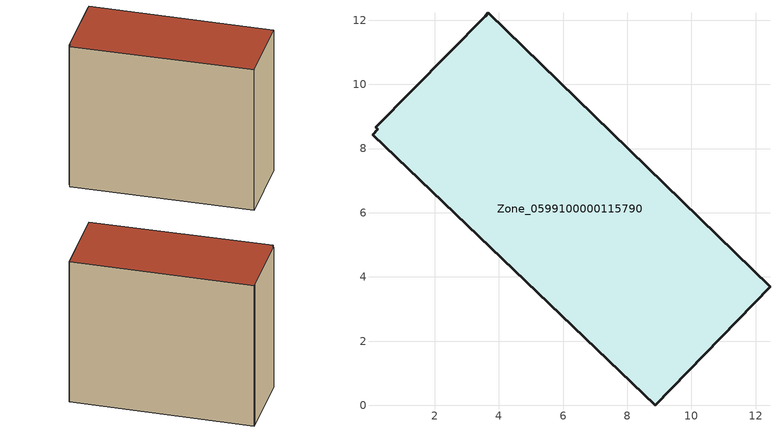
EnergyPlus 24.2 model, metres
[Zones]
Zone_0599100000115790
 floor ground (C_G): 3.57,12.13 3.67,12.24 12.45,3.69 8.88,0 0.06,8.43 0.23,8.6 0.17,8.66 z0
 wall outside (C_F): 12.45,3.69 3.67,12.24 3.57,12.13 0.17,8.66 0.23,8.6 0.06,8.43 8.88,0 12.45,3.69 z0:10.45
 roof outside (C_R): 3.67,12.24 3.57,12.13 0.17,8.66 0.23,8.6 0.06,8.43 8.88,0 12.45,3.69 z10.45
[BUILDING]
Pand.0599100000115790: North Axis=0; Terrain=City; Loads Convergence Tolerance Value=0.04; Temperature Convergence Tolerance Value=0.4; Solar Distribution=FullExterior; Maximum Number of Warmup Days=25; Minimum Number of Warmup Days=1
[Site:Location]
Rotterdam.The.Hague.AP_ZH_NLD Design_Conditions: Latitude=51.96; Longitude=4.45; Time Zone=1; Elevation=-4.5
[SITE:GROUNDTEMPERATURE:BUILDINGSURFACE]
18, 18, 18, 18, 18, 18, 18, 18, 18, 18, 18, 18
[MATERIAL] Thermal Absorptance=0.9; Solar Absorptance=0.7; Visible Absorptance=0.7
Name | Roughness | Thickness | Conductivity | Density | Specific Heat
G.TI.1946 | MediumSmooth | 0.15 | 1 | 540 | 1210
F.TI.1946 | Rough | 0.3 | 0.857143 | 1920 | 840
R.TI.1946 | MediumRough | 0.2 | 0.1 | 1500 | 1000
[CONSTRUCTION]
C_G: G.TI.1946
C_F: F.TI.1946
C_R: R.TI.1946
[ZONE]
Zone_0599100000115790: Type=1; Multiplier=1; Ceiling Height=Autocalculate; Volume=Autocalculate; Floor Area=autocalculate; Part of Total Floor Area=Yes
[ZONEINFILTRATION:DESIGNFLOWRATE]
Infil_Zone_0599100000115790: Zone or ZoneList or Space or SpaceList=Zone_0599100000115790; Schedule=AlwaysOn; Design Flow Rate Calculation Method=Flow/Area; Flow Rate per Floor Area=0.003; Constant Term Coefficient=1; Temperature Term Coefficient=0; Velocity Term Coefficient=0; Velocity Squared Term Coefficient=0
[HVACTEMPLATE:ZONE:IDEALLOADSAIRSYSTEM]
Zone_0599100000115790: Maximum Heating Supply Air Temperature=50; Minimum Cooling Supply Air Temperature=13; Maximum Heating Supply Air Humidity Ratio=0.0156; Minimum Cooling Supply Air Humidity Ratio=0.0077; Heating Limit=NoLimit; Cooling Limit=NoLimit; Dehumidification Control Type=ConstantSensibleHeatRatio; Cooling Sensible Heat Ratio=0.7; Dehumidification Setpoint=60; Humidification Control Type=None; Humidification Setpoint=30; Outdoor Air Method=None; Outdoor Air Flow Rate per Person=0.00944; Outdoor Air Flow Rate per Zone Floor Area=0; Outdoor Air Flow Rate per Zone=0; Demand Controlled Ventilation Type=None; Outdoor Air Economizer Type=NoEconomizer; Heat Recovery Type=None; Sensible Heat Recovery Effectiveness=0.7; Latent Heat Recovery Effectiveness=0.65
[ZONECONTROL:THERMOSTAT]
ThermostatControl_Zone_0599100000115790: Zone or ZoneList=Zone_0599100000115790; Control Type Schedule=DualSetpointControlType; Control 1=Thermostat_Zone_0599100000115790; Temperature Difference Between Cutout And Setpoint=0
[THERMOSTATSETPOINT:DUALSETPOINT]
Thermostat_Zone_0599100000115790: Heating Setpoint Temperature Schedule=HeatingSetpoint_Zone_0599100000115790; Cooling Setpoint Temperature Schedule=CoolingSetpoint_Zone_0599100000115790
[SCHEDULE:COMPACT]
HeatingSetpoint_Zone_0599100000115790: Through: 12/31, For: AllDays, Until: 24:00, 21
CoolingSetpoint_Zone_0599100000115790: Through: 12/31, For: AllDays, Until: 24:00, 24
DualSetpointControlType: Through: 12/31, For: AllDays, Until: 24:00, 4
AlwaysOn: Through: 12/31, For: AllDays, Until: 24:00, 1
